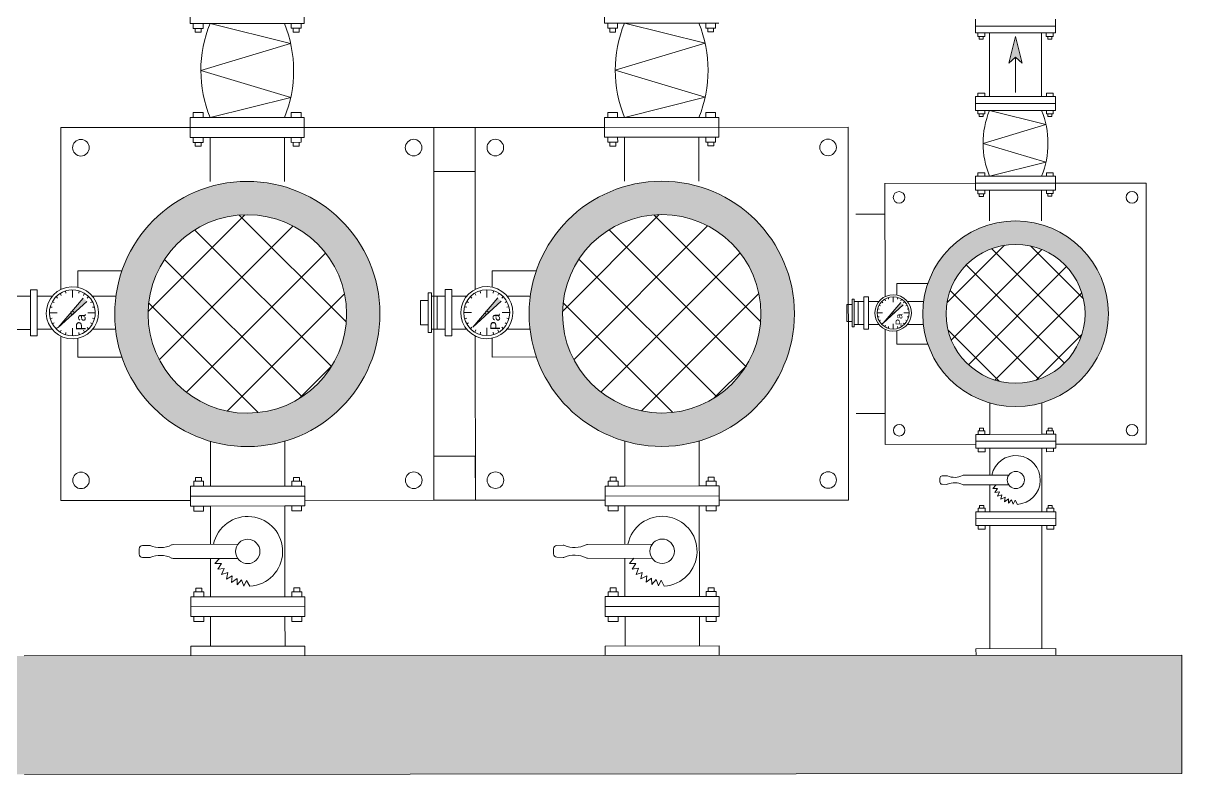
# Model space of a CAD drawing. Extents: x -6531732 to 89637, y -8915 to 32458.
# Drawn here: x -6530555 to -6528931, y -8123 to -7069 of the extents above; entities that cross this region are included whole.
import ezdxf

# ---------------------------------------------------------------- set-up
doc = ezdxf.new("R2010")
doc.units = 0
doc.layers.add('SAN-MC-TEXT', color=7, linetype='Continuous')
doc.layers.add('SAN-MC-VALVE', color=7, linetype='Continuous', lineweight=5)
doc.styles.get("Standard").update_dxf_attribs({"font": 'arial.ttf'})

# ---------------------------------------------------------------- blocks, each defined once
blk = doc.blocks.new('SP-Hidranti')
h = blk.add_hatch(color=1)
h.dxf.hatch_style = 1
h.set_gradient(color1=(255, 0, 0), one_color=1, tint=1)
h.paths.add_polyline_path([(16150.63, -3943995.09), (16050.77, -3943995.1), (16051.83, -3945594.01), (16151.68, -3945598.91)])
h = blk.add_hatch(color=114)
h.dxf.hatch_style = 1
h.set_gradient(color1=(0, 153, 76), one_color=1, tint=1)
edge = h.paths.add_edge_path()
edge.add_ellipse((15762.98, -3944433.4), major_axis=(-111.77, 0.34), ratio=1, start_angle=0, end_angle=360, ccw=False)
edge = h.paths.add_edge_path(flags=16)
edge.add_ellipse((15762.98, -3944433.4), major_axis=(-83.63, 0.09), ratio=1, start_angle=0, end_angle=360, ccw=False)
edge = h.paths.add_edge_path()
edge.add_ellipse((15763.13, -3944782.67), major_axis=(-111.77, -0.26), ratio=1, start_angle=0, end_angle=360, ccw=False)
edge = h.paths.add_edge_path(flags=16)
edge.add_ellipse((15763.13, -3944782.67), major_axis=(-83.63, 0.12), ratio=1, start_angle=0, end_angle=360, ccw=False)
edge = h.paths.add_edge_path()
edge.add_ellipse((15762.96, -3944135.2), major_axis=(-78.24, 0.24), ratio=1, start_angle=0, end_angle=360, ccw=False)
edge = h.paths.add_edge_path(flags=16)
edge.add_ellipse((15762.96, -3944135.2), major_axis=(-58.54, 0.06), ratio=1, start_angle=0, end_angle=360, ccw=False)
at = {"layer": 'SAN-MC-VALVE'}
h = blk.add_hatch(dxfattribs=at)
h.set_pattern_fill('ANSI37', color=256, scale=11.2, angle=90.00377, style=0)
h.set_pattern_definition([(225.02368, (25732.419, -3927065.959), (17.571948, -17.55743), []), (315.02368, (25732.419, -3927065.959), (17.55743, 17.571948), [])])
edge = h.paths.add_edge_path()
edge.add_ellipse((15762.96, -3944135.2), major_axis=(-58.54, -0.43), ratio=1, start_angle=269.62607, end_angle=449.62607, ccw=False)
edge.add_ellipse((15762.96, -3944135.2), major_axis=(-58.54, -0.48), ratio=1, start_angle=89.57771, end_angle=269.57771, ccw=False)
for color, points in [(256, [(15551.77, -3944140.95), (15546.68, -3944135.27), (15551.77, -3944129.6), (15529.13, -3944135.28)]), (1, [(15770.9, -3944246.74), (15755.5, -3944229.9), (15753.55, -3944232)]), (1, [(15774.32, -3944592.75), (15752.32, -3944568.69), (15749.53, -3944571.69)]), (1, [(15774.46, -3944942.03), (15752.47, -3944917.97), (15749.68, -3944920.96)])]:
    blk.add_hatch(color=color, dxfattribs=at).paths.add_polyline_path(points)
h = blk.add_hatch(dxfattribs=at)
h.set_pattern_fill('ANSI37', color=256, scale=16, angle=90.00377, style=0)
h.set_pattern_definition([(225.02368, (30005.062, -3920048.776), (25.102783, -25.082045), []), (315.02368, (30005.062, -3920048.776), (25.082045, 25.102783), [])])
edge = h.paths.add_edge_path()
edge.add_ellipse((15762.98, -3944433.4), major_axis=(-83.63, -0.61), ratio=1, start_angle=269.62607, end_angle=449.62607, ccw=False)
edge.add_ellipse((15762.98, -3944433.4), major_axis=(-83.63, -0.68), ratio=1, start_angle=89.57771, end_angle=269.57771, ccw=False)
h = blk.add_hatch(dxfattribs=at)
h.set_pattern_fill('ANSI37', color=256, scale=16, angle=90.00377, style=0)
h.set_pattern_definition([(225.02368, (30005.207, -3920398.048), (25.102783, -25.082045), []), (315.02368, (30005.207, -3920398.048), (25.082045, 25.102783), [])])
edge = h.paths.add_edge_path()
edge.add_ellipse((15763.13, -3944782.67), major_axis=(-83.63, 0.46), ratio=1, start_angle=-89.63879, end_angle=90.36121, ccw=False)
edge.add_ellipse((15763.13, -3944782.67), major_axis=(-83.63, 0.28), ratio=1, start_angle=90.23785, end_angle=270.23785, ccw=False)
for p, q in [((16150.63, -3943995.09), (16050.77, -3943995.1)), ((16050.77, -3943995.1), (16051.47, -3944970.69)), ((16151.32, -3944970.58), (16150.63, -3943995.09)), ((15872.94, -3944025.13), (15652.9, -3944025.22)), ((15652.93, -3944101.58), (15652.9, -3944025.22)), ((15872.94, -3944025.13), (15872.97, -3944101.35)), ((15514.51, -3944101.63), (15520.36, -3944101.63)), ((15526.21, -3944101.63), (15520.36, -3944101.63)), ((15520.36, -3944101.63), (15520.39, -3944168.94)), ((15520.36, -3944101.63), (15520.39, -3944168.94)), ((15526.22, -3944113.33), (15526.21, -3944101.63)), ((15526.21, -3944103.45), (15529.14, -3944103.45)), ((15529.14, -3944103.45), (15529.14, -3944109.3)), ((15529.14, -3944104.62), (15531.39, -3944104.62)), ((15531.39, -3944104.62), (15531.39, -3944108.13)), ((15579.75, -3944103.43), (15576.83, -3944103.43)), ((15576.83, -3944103.43), (15576.83, -3944109.29)), ((15579.75, -3944101.61), (15585.61, -3944101.6)), ((15579.76, -3944113.31), (15579.75, -3944101.61)), ((15585.61, -3944101.6), (15585.63, -3944168.91)), ((15591.46, -3944101.6), (15585.61, -3944101.6)), ((15585.61, -3944101.6), (15585.63, -3944168.91)), ((15591.46, -3944113.31), (15591.46, -3944101.6)), ((15591.46, -3944103.43), (15594.39, -3944103.43)), ((15594.39, -3944103.43), (15594.39, -3944109.28)), ((15594.39, -3944104.6), (15596.64, -3944104.6)), ((15594.39, -3944108.11), (15596.64, -3944108.11)), ((15596.64, -3944104.6), (15596.64, -3944106.35)), ((15596.64, -3944108.11), (15596.64, -3944106.35)), ((15647.04, -3944103.4), (15644.11, -3944103.4)), ((15644.11, -3944103.4), (15644.12, -3944109.26)), ((15647.04, -3944113.28), (15647.04, -3944101.58)), ((15647.04, -3944101.58), (15652.89, -3944101.58)), ((15658.74, -3944101.57), (15652.89, -3944101.58)), ((15652.89, -3944101.58), (15652.92, -3944168.88)), ((15652.89, -3944101.58), (15652.92, -3944168.88)), ((15658.75, -3944113.28), (15658.74, -3944101.57)), ((15658.74, -3944103.4), (15661.67, -3944103.4)), ((15661.67, -3944103.4), (15661.67, -3944109.25)), ((15661.67, -3944104.57), (15663.92, -3944104.57)), ((15661.67, -3944108.08), (15663.93, -3944108.08)), ((15663.92, -3944104.57), (15663.92, -3944106.32)), ((15663.93, -3944108.08), (15663.92, -3944106.32)), ((15861.64, -3944104.36), (15859.39, -3944104.36)), ((15859.39, -3944104.36), (15859.39, -3944107.87)), ((15861.65, -3944107.87), (15859.39, -3944107.87)), ((15864.57, -3944103.18), (15861.64, -3944103.19)), ((15861.64, -3944103.19), (15861.65, -3944109.04)), ((15864.57, -3944101.36), (15870.42, -3944101.35)), ((15864.58, -3944113.06), (15864.57, -3944101.36)), ((15876.27, -3944101.34), (15870.42, -3944101.35)), ((15870.42, -3944101.35), (15870.49, -3944168.66)), ((15870.42, -3944101.35), (15870.49, -3944168.66)), ((15876.28, -3944113.05), (15876.27, -3944101.34)), ((15876.27, -3944103.17), (15879.2, -3944103.17)), ((15879.2, -3944103.17), (15879.21, -3944109.02)), ((15926.89, -3944104.28), (15924.64, -3944104.29)), ((15924.64, -3944104.29), (15924.64, -3944107.8)), ((15926.89, -3944107.79), (15924.64, -3944107.8)), ((15929.81, -3944103.11), (15926.89, -3944103.11)), ((15926.89, -3944103.11), (15926.89, -3944108.97)), ((15929.81, -3944101.29), (15935.67, -3944101.28)), ((15929.83, -3944112.99), (15929.81, -3944101.29)), ((15941.52, -3944101.27), (15935.67, -3944101.28)), ((15935.67, -3944101.28), (15935.74, -3944168.59)), ((15935.67, -3944101.28), (15935.74, -3944168.59)), ((15941.53, -3944112.98), (15941.52, -3944101.27)), ((15941.52, -3944103.1), (15944.45, -3944103.09)), ((15944.45, -3944103.09), (15944.45, -3944108.95)), ((16050.85, -3944101.25), (16045.24, -3944101.26)), ((16045.24, -3944101.26), (16045.31, -3944168.57)), ((15529.14, -3944109.3), (15526.22, -3944109.31)), ((15579.76, -3944113.31), (15526.22, -3944113.33)), ((15526.24, -3944157.23), (15526.22, -3944113.33)), ((15529.14, -3944108.13), (15531.39, -3944108.13)), ((15576.83, -3944109.29), (15579.76, -3944109.28)), ((15579.78, -3944157.21), (15579.76, -3944113.31)), ((15594.39, -3944109.28), (15591.46, -3944109.28)), ((15591.48, -3944157.2), (15591.46, -3944113.31)), ((15603.29, -3944109.63), (15591.48, -3944157.2)), ((15619.27, -3944162.61), (15603.29, -3944109.63)), ((15635.21, -3944109.62), (15619.27, -3944162.61)), ((15647.06, -3944157.18), (15635.21, -3944109.62)), ((15644.12, -3944109.26), (15647.04, -3944109.26)), ((15647.06, -3944157.18), (15647.04, -3944113.28)), ((15661.67, -3944109.25), (15658.75, -3944109.25)), ((15684.72, -3944113.27), (15658.75, -3944113.28)), ((15658.77, -3944157.18), (15658.75, -3944113.28)), ((15838.01, -3944113.1), (15864.58, -3944113.06)), ((15861.65, -3944109.04), (15864.57, -3944109.04)), ((15864.63, -3944156.96), (15864.58, -3944113.06)), ((15879.21, -3944109.02), (15876.28, -3944109.02)), ((15876.28, -3944113.05), (15929.83, -3944112.99)), ((15876.33, -3944156.95), (15876.28, -3944113.05)), ((15926.89, -3944108.97), (15929.82, -3944108.96)), ((15929.87, -3944156.89), (15929.83, -3944112.99)), ((15944.45, -3944108.95), (15941.53, -3944108.95)), ((16045.25, -3944112.96), (15941.53, -3944112.98)), ((15941.58, -3944156.87), (15941.53, -3944112.98)), ((15529.13, -3944135.28), (15551.77, -3944129.6)), ((15529.13, -3944135.28), (15551.77, -3944140.95)), ((15551.77, -3944129.6), (15546.68, -3944135.27)), ((15576.32, -3944135.26), (15546.68, -3944135.27)), ((15551.77, -3944140.95), (15546.68, -3944135.27)), ((15919.82, -3944138.57), (15923.57, -3944137.16)), ((15920.19, -3944135.59), (15923.65, -3944133.72)), ((15923.57, -3944137.16), (15920.19, -3944135.59)), ((15898.89, -3944140.83), (15899.08, -3944179.03)), ((15907.28, -3944140.82), (15907.17, -3944179.03)), ((15916.8, -3944150.35), (15915.57, -3944146.68)), ((15915.57, -3944146.68), (15919.39, -3944147.57)), ((15919.39, -3944147.57), (15917.58, -3944144.08)), ((15917.58, -3944144.08), (15921.38, -3944144.45)), ((15919.04, -3944141.18), (15922.75, -3944141.13)), ((15921.38, -3944144.45), (15919.04, -3944141.18)), ((15922.75, -3944141.13), (15919.82, -3944138.57)), ((15876.33, -3944156.95), (15898.97, -3944156.92)), ((15876.33, -3944156.95), (15876.35, -3944168.65)), ((15907.23, -3944156.91), (15929.87, -3944156.89)), ((15910.28, -3944154.28), (15907.25, -3944151.58)), ((15910.28, -3944154.28), (15910.28, -3944150.51)), ((15910.28, -3944150.51), (15913.61, -3944152.69)), ((15913.61, -3944152.69), (15913.15, -3944148.82)), ((15913.15, -3944148.82), (15916.8, -3944150.35)), ((15929.87, -3944156.89), (15929.89, -3944168.59)), ((16045.3, -3944156.86), (15941.58, -3944156.87)), ((15941.58, -3944156.87), (15941.59, -3944168.58)), ((15579.78, -3944157.21), (15526.24, -3944157.23)), ((15526.24, -3944157.23), (15526.24, -3944168.94)), ((15529.16, -3944161.26), (15526.24, -3944161.26)), ((15529.17, -3944167.11), (15529.16, -3944161.26)), ((15529.16, -3944162.43), (15531.42, -3944162.43)), ((15529.17, -3944165.94), (15531.42, -3944165.94)), ((15531.42, -3944162.43), (15531.42, -3944165.94)), ((15576.85, -3944167.09), (15576.85, -3944161.24)), ((15576.85, -3944161.24), (15579.78, -3944161.24)), ((15579.78, -3944157.21), (15579.78, -3944168.91)), ((15591.48, -3944157.2), (15591.49, -3944168.91)), ((15594.41, -3944161.23), (15591.48, -3944161.23)), ((15594.41, -3944167.08), (15594.41, -3944161.23)), ((15594.41, -3944162.4), (15596.66, -3944162.4)), ((15594.41, -3944165.91), (15596.67, -3944165.91)), ((15596.66, -3944162.4), (15596.66, -3944164.16)), ((15596.67, -3944165.91), (15596.66, -3944164.16)), ((15644.14, -3944167.06), (15644.14, -3944161.21)), ((15644.14, -3944161.21), (15647.06, -3944161.21)), ((15647.06, -3944157.18), (15647.07, -3944168.89)), ((15684.74, -3944157.17), (15658.77, -3944157.18)), ((15658.77, -3944157.18), (15658.77, -3944168.88)), ((15661.7, -3944161.2), (15658.77, -3944161.2)), ((15661.7, -3944167.06), (15661.7, -3944161.2)), ((15661.7, -3944162.38), (15663.95, -3944162.37)), ((15661.7, -3944165.89), (15663.95, -3944165.88)), ((15663.95, -3944162.37), (15663.95, -3944164.13)), ((15663.95, -3944165.88), (15663.95, -3944164.13)), ((15838.06, -3944157), (15864.63, -3944156.96)), ((15861.71, -3944162.16), (15859.45, -3944162.17)), ((15859.45, -3944162.17), (15859.46, -3944165.68)), ((15861.71, -3944165.67), (15859.46, -3944165.68)), ((15861.71, -3944166.84), (15861.71, -3944160.99)), ((15861.71, -3944160.99), (15864.63, -3944160.99)), ((15864.63, -3944156.96), (15864.64, -3944168.67)), ((15879.26, -3944160.97), (15876.34, -3944160.98)), ((15879.27, -3944166.83), (15879.26, -3944160.97)), ((15926.95, -3944162.09), (15924.7, -3944162.09)), ((15924.7, -3944162.09), (15924.71, -3944165.6)), ((15926.96, -3944165.6), (15924.71, -3944165.6)), ((15926.96, -3944166.77), (15926.95, -3944160.92)), ((15926.95, -3944160.92), (15929.88, -3944160.92)), ((15944.51, -3944160.9), (15941.58, -3944160.9)), ((15944.52, -3944166.75), (15944.51, -3944160.9)), ((15514.53, -3944168.94), (15520.39, -3944168.94)), ((15526.24, -3944168.94), (15520.39, -3944168.94)), ((15526.24, -3944167.11), (15529.17, -3944167.11)), ((15579.78, -3944167.09), (15576.85, -3944167.09)), ((15579.78, -3944168.91), (15585.63, -3944168.91)), ((15591.49, -3944168.91), (15585.63, -3944168.91)), ((15591.49, -3944167.09), (15594.41, -3944167.08)), ((15647.07, -3944167.06), (15644.14, -3944167.06)), ((15647.07, -3944168.89), (15652.92, -3944168.88)), ((15652.99, -3944245.26), (15652.92, -3944168.88)), ((15658.77, -3944168.88), (15652.92, -3944168.88)), ((15658.77, -3944167.06), (15661.7, -3944167.06)), ((15864.64, -3944166.84), (15861.71, -3944166.84)), ((15864.64, -3944168.67), (15870.49, -3944168.66)), ((15876.35, -3944168.65), (15870.49, -3944168.66)), ((15872.99, -3944168.66), (15873.03, -3944245.17)), ((15876.34, -3944166.83), (15879.27, -3944166.83)), ((15929.89, -3944166.77), (15926.96, -3944166.77)), ((15929.89, -3944168.59), (15935.74, -3944168.59)), ((15941.59, -3944168.58), (15935.74, -3944168.59)), ((15941.59, -3944166.76), (15944.52, -3944166.75)), ((16050.92, -3944168.56), (16045.31, -3944168.57)), ((15899.54, -3944193.42), (15899.66, -3944197.11)), ((15906.75, -3944193.4), (15906.64, -3944197.1)), ((15901.61, -3944198.99), (15903.15, -3944198.99)), ((15904.69, -3944198.99), (15903.15, -3944198.99)), ((15737.55, -3944235.25), (15737.54, -3944209.19)), ((15752.53, -3944226.5), (15752.53, -3944212.73)), ((15772.01, -3944226.49), (15772.01, -3944212.91)), ((15788.45, -3944209.17), (15788.46, -3944235.23)), ((15758.85, -3944225.29), (15759.02, -3944226.53)), ((15762.25, -3944224.85), (15762.26, -3944229.36)), ((15765.66, -3944225.29), (15765.49, -3944226.52)), ((15749.33, -3944234.4), (15750.71, -3944234.6)), ((15750.75, -3944231.28), (15752.03, -3944231.86)), ((15752.69, -3944228.82), (15753.65, -3944229.63)), ((15755.72, -3944226.54), (15756.23, -3944227.64)), ((15768.79, -3944226.54), (15768.28, -3944227.64)), ((15771.82, -3944228.81), (15770.86, -3944229.62)), ((15773.77, -3944231.27), (15772.48, -3944231.85)), ((15775.19, -3944234.39), (15773.81, -3944234.59)), ((15747.22, -3944235.24), (15737.55, -3944235.25)), ((15748.77, -3944238.41), (15753.26, -3944238.4)), ((15749.33, -3944242.41), (15750.71, -3944242.21)), ((15775.78, -3944238.39), (15771.3, -3944238.4)), ((15775.19, -3944242.4), (15773.81, -3944242.2)), ((15788.46, -3944235.23), (15777.33, -3944235.23)), ((15750.75, -3944245.53), (15752.04, -3944244.95)), ((15752.54, -3944250.31), (15752.55, -3944259.12)), ((15752.7, -3944247.99), (15753.66, -3944247.18)), ((15755.73, -3944250.26), (15756.24, -3944249.17)), ((15758.86, -3944251.51), (15759.03, -3944250.28)), ((15762.27, -3944251.95), (15762.26, -3944247.44)), ((15765.67, -3944251.51), (15765.5, -3944250.27)), ((15768.8, -3944250.26), (15768.29, -3944249.16)), ((15771.83, -3944247.98), (15770.87, -3944247.17)), ((15772.02, -3944250.31), (15772.03, -3944259.11)), ((15773.77, -3944245.52), (15772.49, -3944244.94)), ((15775.94, -3944259.11), (15748.63, -3944259.12)), ((15748.64, -3944263.03), (15748.63, -3944259.12)), ((15775.94, -3944263.02), (15748.64, -3944263.03)), ((15752.55, -3944271.12), (15752.55, -3944263.03)), ((15772.03, -3944263.02), (15772.03, -3944271.11)), ((15775.94, -3944259.11), (15775.94, -3944263.02)), ((15773.99, -3944271.11), (15750.59, -3944271.12)), ((15750.6, -3944273.07), (15750.59, -3944271.12)), ((15773.99, -3944273.06), (15750.6, -3944273.07)), ((15772.03, -3944267.77), (15752.55, -3944267.78)), ((15755.16, -3944273.07), (15755.17, -3944277.54)), ((15769.42, -3944273.07), (15769.42, -3944277.53)), ((15773.99, -3944271.11), (15773.99, -3944273.06)), ((15920.09, -3944276.16), (15605.75, -3944276.29)), ((15605.79, -3944385.37), (15605.75, -3944276.29)), ((15755.17, -3944277.54), (15762.29, -3944277.53)), ((15769.42, -3944277.53), (15762.29, -3944277.53)), ((15920.09, -3944276.16), (15920.14, -3944385.05)), ((15517.98, -3944402.13), (15517.98, -3944385.41)), ((15517.98, -3944388.02), (15522.16, -3944388.01)), ((15522.16, -3944388.01), (15522.16, -3944396.38)), ((15522.16, -3944389.69), (15525.38, -3944389.69)), ((15525.38, -3944389.69), (15525.38, -3944392.19)), ((15597.38, -3944387.98), (15593.2, -3944387.98)), ((15593.2, -3944387.98), (15593.2, -3944396.35)), ((15597.38, -3944385.38), (15605.74, -3944385.37)), ((15597.38, -3944402.1), (15597.38, -3944385.38)), ((15614.1, -3944385.37), (15605.74, -3944385.37)), ((15605.74, -3944385.37), (15605.78, -3944481.53)), ((15605.74, -3944385.37), (15605.78, -3944481.53)), ((15614.11, -3944402.09), (15614.1, -3944385.37)), ((15614.1, -3944387.98), (15618.28, -3944387.97)), ((15618.28, -3944387.97), (15618.28, -3944396.34)), ((15618.28, -3944389.65), (15621.5, -3944389.65)), ((15621.5, -3944389.65), (15621.5, -3944392.15)), ((15903.95, -3944389.35), (15900.74, -3944389.35)), ((15900.74, -3944389.35), (15900.74, -3944394.36)), ((15908.13, -3944387.67), (15903.95, -3944387.67)), ((15903.95, -3944387.67), (15903.96, -3944396.03)), ((15908.13, -3944385.06), (15916.49, -3944385.05)), ((15908.15, -3944401.78), (15908.13, -3944385.06)), ((15924.85, -3944385.04), (15916.49, -3944385.05)), ((15916.49, -3944385.05), (15916.6, -3944481.21)), ((15916.49, -3944385.05), (15916.6, -3944481.21)), ((15924.87, -3944401.76), (15924.85, -3944385.04)), ((15924.85, -3944387.65), (15929.04, -3944387.64)), ((15929.04, -3944387.64), (15929.04, -3944396)), ((15997.16, -3944389.24), (15993.95, -3944389.25)), ((15993.95, -3944389.25), (15993.95, -3944394.26)), ((16001.34, -3944387.56), (15997.16, -3944387.57)), ((15997.16, -3944387.57), (15997.17, -3944395.93)), ((16001.34, -3944384.96), (16009.7, -3944384.95)), ((16001.36, -3944401.68), (16001.34, -3944384.96)), ((16018.06, -3944384.94), (16009.7, -3944384.95)), ((16009.7, -3944384.95), (16009.81, -3944481.1)), ((16009.7, -3944384.95), (16009.81, -3944481.1)), ((16018.08, -3944401.66), (16018.06, -3944384.94)), ((16018.06, -3944387.54), (16022.25, -3944387.54)), ((16022.25, -3944387.54), (16022.25, -3944395.9)), ((16051.04, -3944384.91), (16043.03, -3944384.92)), ((16043.03, -3944384.92), (16043.13, -3944481.08)), ((15522.16, -3944396.38), (15517.98, -3944396.38)), ((15534.88, -3944396.88), (15518.01, -3944464.84)), ((15522.16, -3944394.7), (15525.38, -3944394.7)), ((15525.38, -3944394.7), (15525.38, -3944392.19)), ((15557.71, -3944472.56), (15534.88, -3944396.88)), ((15580.48, -3944396.86), (15557.71, -3944472.56)), ((15597.41, -3944464.81), (15580.48, -3944396.86)), ((15593.2, -3944396.35), (15597.38, -3944396.34)), ((15618.28, -3944396.34), (15614.1, -3944396.34)), ((15618.28, -3944394.66), (15621.5, -3944394.66)), ((15621.5, -3944394.66), (15621.5, -3944392.15)), ((15903.96, -3944394.36), (15900.74, -3944394.36)), ((15903.96, -3944396.03), (15908.14, -3944396.03)), ((15929.04, -3944396), (15924.86, -3944396.01)), ((15997.17, -3944394.26), (15993.95, -3944394.26)), ((15997.17, -3944395.93), (16001.35, -3944395.92)), ((16022.25, -3944395.9), (16018.07, -3944395.91)), ((15518.01, -3944464.84), (15517.98, -3944402.13)), ((15597.41, -3944464.81), (15597.38, -3944402.1)), ((15651.21, -3944402.08), (15614.11, -3944402.09)), ((15614.13, -3944464.8), (15614.11, -3944402.09)), ((15870.2, -3944401.84), (15908.15, -3944401.78)), ((15908.22, -3944464.49), (15908.15, -3944401.78)), ((15924.87, -3944401.76), (16001.36, -3944401.68)), ((15924.94, -3944464.47), (15924.87, -3944401.76)), ((16001.43, -3944464.39), (16001.36, -3944401.68)), ((16043.05, -3944401.63), (16018.08, -3944401.66)), ((16018.15, -3944464.37), (16018.08, -3944401.66)), ((15987.07, -3944438.22), (15992.43, -3944436.21)), ((15991.24, -3944441.88), (15987.07, -3944438.22)), ((15987.6, -3944433.96), (15992.54, -3944431.29)), ((15992.43, -3944436.21), (15987.6, -3944433.96)), ((15957.17, -3944441.45), (15957.44, -3944496.01)), ((15969.14, -3944441.43), (15969, -3944496.02)), ((15982.75, -3944455.05), (15981, -3944449.81)), ((15981, -3944449.81), (15986.45, -3944451.08)), ((15986.45, -3944451.08), (15983.86, -3944446.09)), ((15983.86, -3944446.09), (15989.29, -3944446.62)), ((15985.95, -3944441.95), (15991.24, -3944441.88)), ((15989.29, -3944446.62), (15985.95, -3944441.95)), ((15973.44, -3944460.66), (15969.1, -3944456.8)), ((15973.44, -3944460.66), (15973.43, -3944455.27)), ((15973.43, -3944455.27), (15978.19, -3944458.39)), ((15978.19, -3944458.39), (15977.53, -3944452.87)), ((15977.53, -3944452.87), (15982.75, -3944455.05)), ((15518.01, -3944464.84), (15518.02, -3944481.56)), ((15597.41, -3944464.81), (15597.42, -3944481.53)), ((15651.24, -3944464.79), (15614.13, -3944464.8)), ((15614.13, -3944464.8), (15614.14, -3944481.52)), ((15870.27, -3944464.55), (15908.22, -3944464.49)), ((15908.22, -3944464.49), (15908.24, -3944481.22)), ((15924.94, -3944464.47), (15957.28, -3944464.44)), ((15924.94, -3944464.47), (15924.96, -3944481.2)), ((15969.08, -3944464.43), (16001.43, -3944464.39)), ((16001.43, -3944464.39), (16001.45, -3944481.11)), ((16043.11, -3944464.34), (16018.15, -3944464.37)), ((16018.15, -3944464.37), (16018.17, -3944481.09)), ((15522.19, -3944470.59), (15518.01, -3944470.6)), ((15518.02, -3944478.96), (15522.2, -3944478.96)), ((15522.2, -3944478.96), (15522.19, -3944470.59)), ((15522.19, -3944472.27), (15525.41, -3944472.27)), ((15522.2, -3944477.28), (15525.41, -3944477.28)), ((15525.41, -3944472.27), (15525.41, -3944474.77)), ((15525.41, -3944477.28), (15525.41, -3944474.77)), ((15593.23, -3944470.57), (15597.41, -3944470.56)), ((15593.23, -3944478.93), (15593.23, -3944470.57)), ((15597.41, -3944478.92), (15593.23, -3944478.93)), ((15618.31, -3944470.55), (15614.13, -3944470.56)), ((15614.14, -3944478.92), (15618.32, -3944478.92)), ((15618.32, -3944478.92), (15618.31, -3944470.55)), ((15618.32, -3944472.23), (15621.53, -3944472.23)), ((15618.32, -3944477.24), (15621.53, -3944477.24)), ((15621.53, -3944472.23), (15621.53, -3944474.73)), ((15621.53, -3944477.24), (15621.53, -3944474.73)), ((15904.04, -3944471.93), (15900.83, -3944471.93)), ((15900.83, -3944471.93), (15900.83, -3944476.94)), ((15904.05, -3944476.94), (15900.83, -3944476.94)), ((15904.05, -3944478.61), (15904.04, -3944470.25)), ((15904.04, -3944470.25), (15908.22, -3944470.25)), ((15908.23, -3944478.61), (15904.05, -3944478.61)), ((15929.13, -3944470.22), (15924.95, -3944470.23)), ((15924.96, -3944478.59), (15929.14, -3944478.59)), ((15929.14, -3944478.59), (15929.13, -3944470.22)), ((15997.25, -3944471.82), (15994.04, -3944471.83)), ((15994.04, -3944471.83), (15994.04, -3944476.84)), ((15997.26, -3944476.84), (15994.04, -3944476.84)), ((15997.25, -3944470.15), (16001.43, -3944470.14)), ((15997.26, -3944478.51), (15997.25, -3944470.15)), ((16001.44, -3944478.51), (15997.26, -3944478.51)), ((16022.34, -3944470.12), (16018.16, -3944470.13)), ((16018.17, -3944478.49), (16022.35, -3944478.48)), ((16022.35, -3944478.48), (16022.34, -3944470.12)), ((15518.02, -3944481.56), (15509.66, -3944481.57)), ((15597.42, -3944481.53), (15605.78, -3944481.53)), ((15614.14, -3944481.52), (15605.78, -3944481.53)), ((15605.87, -3944590.64), (15605.78, -3944481.53)), ((15908.24, -3944481.22), (15916.6, -3944481.21)), ((15924.96, -3944481.2), (15916.6, -3944481.21)), ((15920.17, -3944481.2), (15920.22, -3944590.51)), ((16001.45, -3944481.11), (16009.81, -3944481.1)), ((16018.17, -3944481.09), (16009.81, -3944481.1)), ((16051.15, -3944481.07), (16043.13, -3944481.08)), ((15958.09, -3944516.57), (15958.26, -3944521.84)), ((15968.39, -3944516.55), (15968.23, -3944521.83)), ((15961.05, -3944524.54), (15963.25, -3944524.54)), ((15965.45, -3944524.54), (15963.25, -3944524.54)), ((15726.68, -3944576.33), (15726.67, -3944539.1)), ((15748.08, -3944563.83), (15748.07, -3944544.17)), ((15775.91, -3944563.82), (15775.9, -3944544.42)), ((15799.39, -3944539.07), (15799.4, -3944576.3)), ((15752.63, -3944563.9), (15753.37, -3944565.46)), ((15757.11, -3944562.11), (15757.35, -3944563.87)), ((15761.97, -3944561.48), (15761.97, -3944567.93)), ((15766.83, -3944562.1), (15766.59, -3944563.87)), ((15771.31, -3944563.89), (15770.58, -3944565.46)), ((15740.49, -3944576.32), (15726.68, -3944576.33)), ((15743.51, -3944575.13), (15745.48, -3944575.4)), ((15745.53, -3944570.66), (15747.37, -3944571.49)), ((15748.31, -3944567.15), (15749.68, -3944568.31)), ((15775.64, -3944567.14), (15774.27, -3944568.3)), ((15778.42, -3944570.65), (15776.58, -3944571.48)), ((15780.45, -3944575.11), (15778.48, -3944575.39)), ((15799.4, -3944576.3), (15783.51, -3944576.31)), ((15742.71, -3944580.84), (15749.12, -3944580.84)), ((15743.51, -3944586.56), (15745.48, -3944586.28)), ((15781.3, -3944580.83), (15774.89, -3944580.83)), ((15780.45, -3944586.54), (15778.48, -3944586.27)), ((15745.54, -3944591.02), (15747.38, -3944590.19)), ((15748.32, -3944594.53), (15749.69, -3944593.38)), ((15752.65, -3944597.78), (15753.38, -3944596.21)), ((15761.99, -3944600.19), (15761.98, -3944593.75)), ((15771.32, -3944597.78), (15770.59, -3944596.21)), ((15775.65, -3944594.52), (15774.28, -3944593.37)), ((15778.42, -3944591.01), (15776.59, -3944590.18)), ((15748.1, -3944597.85), (15748.1, -3944610.43)), ((15757.12, -3944599.57), (15757.36, -3944597.8)), ((15766.85, -3944599.56), (15766.61, -3944597.8)), ((15775.92, -3944597.84), (15775.93, -3944610.42)), ((15781.52, -3944610.42), (15742.51, -3944610.43)), ((15742.51, -3944616.02), (15742.51, -3944610.43)), ((15781.52, -3944610.42), (15781.52, -3944616)), ((15920.23, -3944625.44), (15605.89, -3944625.57)), ((15605.94, -3944734.64), (15605.89, -3944625.57)), ((15781.52, -3944616), (15742.51, -3944616.02)), ((15748.11, -3944627.57), (15748.1, -3944616.02)), ((15775.93, -3944622.79), (15748.11, -3944622.8)), ((15775.93, -3944616.01), (15775.94, -3944627.56)), ((15920.23, -3944625.44), (15920.29, -3944734.32)), ((15778.73, -3944627.56), (15745.31, -3944627.57)), ((15745.31, -3944630.37), (15745.31, -3944627.57)), ((15778.73, -3944630.36), (15745.31, -3944630.37)), ((15751.84, -3944630.37), (15751.84, -3944636.74)), ((15772.21, -3944630.36), (15772.21, -3944636.73)), ((15778.73, -3944627.56), (15778.73, -3944630.36)), ((15751.84, -3944636.74), (15762.03, -3944636.74)), ((15772.21, -3944636.73), (15762.03, -3944636.74)), ((15518.12, -3944734.68), (15509.76, -3944734.68)), ((15518.13, -3944751.4), (15518.12, -3944734.68)), ((15518.12, -3944737.29), (15522.3, -3944737.29)), ((15522.3, -3944737.29), (15522.31, -3944745.65)), ((15522.3, -3944738.96), (15525.52, -3944738.96)), ((15525.52, -3944738.96), (15525.52, -3944741.47)), ((15525.52, -3944743.97), (15525.52, -3944741.47)), ((15597.52, -3944737.25), (15593.34, -3944737.26)), ((15593.34, -3944737.26), (15593.34, -3944745.62)), ((15597.52, -3944734.65), (15605.88, -3944734.64)), ((15597.53, -3944751.37), (15597.52, -3944734.65)), ((15614.24, -3944734.64), (15605.88, -3944734.64)), ((15605.88, -3944734.64), (15605.92, -3944830.8)), ((15605.88, -3944734.64), (15605.92, -3944830.8)), ((15614.25, -3944751.36), (15614.24, -3944734.64)), ((15614.24, -3944737.25), (15618.42, -3944737.25)), ((15618.42, -3944737.25), (15618.43, -3944745.61)), ((15618.43, -3944738.92), (15621.64, -3944738.92)), ((15621.64, -3944738.92), (15621.64, -3944741.43)), ((15621.64, -3944743.93), (15621.64, -3944741.43)), ((15904.1, -3944738.62), (15900.88, -3944738.62)), ((15900.88, -3944738.62), (15900.89, -3944743.63)), ((15908.28, -3944736.94), (15904.1, -3944736.94)), ((15904.1, -3944736.94), (15904.11, -3944745.3)), ((15908.27, -3944734.33), (15916.63, -3944734.32)), ((15908.29, -3944751.06), (15908.27, -3944734.33)), ((15925, -3944734.31), (15916.63, -3944734.32)), ((15916.63, -3944734.32), (15916.74, -3944830.48)), ((15916.63, -3944734.32), (15916.74, -3944830.48)), ((15925.01, -3944751.04), (15925, -3944734.31)), ((15925, -3944736.92), (15929.18, -3944736.92)), ((15929.18, -3944736.92), (15929.19, -3944745.28)), ((15997.31, -3944738.51), (15994.09, -3944738.52)), ((15994.09, -3944738.52), (15994.1, -3944743.53)), ((16001.49, -3944736.84), (15997.31, -3944736.84)), ((15997.31, -3944736.84), (15997.31, -3944745.2)), ((16001.48, -3944734.23), (16009.84, -3944734.22)), ((16001.5, -3944750.95), (16001.48, -3944734.23)), ((16018.21, -3944734.21), (16009.84, -3944734.22)), ((16009.84, -3944734.22), (16009.95, -3944830.37)), ((16009.84, -3944734.22), (16009.95, -3944830.37)), ((16018.22, -3944750.93), (16018.21, -3944734.21)), ((16018.21, -3944736.82), (16022.39, -3944736.81)), ((16022.39, -3944736.81), (16022.4, -3944745.17)), ((16051.19, -3944734.19), (16043.17, -3944734.19)), ((16043.17, -3944734.19), (16043.28, -3944830.35)), ((15522.31, -3944745.65), (15518.13, -3944745.65)), ((15518.16, -3944814.11), (15518.13, -3944751.4)), ((15535.03, -3944746.15), (15518.16, -3944814.11)), ((15522.31, -3944743.97), (15525.52, -3944743.97)), ((15557.86, -3944821.83), (15535.03, -3944746.15)), ((15580.63, -3944746.13), (15557.86, -3944821.83)), ((15597.55, -3944814.08), (15580.63, -3944746.13)), ((15593.34, -3944745.62), (15597.52, -3944745.62)), ((15597.55, -3944814.08), (15597.53, -3944751.37)), ((15618.43, -3944745.61), (15614.25, -3944745.61)), ((15651.36, -3944751.35), (15614.25, -3944751.36)), ((15614.28, -3944814.07), (15614.25, -3944751.36)), ((15618.43, -3944743.93), (15621.64, -3944743.93)), ((15870.34, -3944751.11), (15908.29, -3944751.06)), ((15904.1, -3944743.63), (15900.89, -3944743.63)), ((15904.11, -3944745.3), (15908.29, -3944745.3)), ((15908.36, -3944813.76), (15908.29, -3944751.06)), ((15929.19, -3944745.28), (15925.01, -3944745.28)), ((15925.01, -3944751.04), (16001.5, -3944750.95)), ((15925.08, -3944813.75), (15925.01, -3944751.04)), ((15997.31, -3944743.53), (15994.1, -3944743.53)), ((15997.31, -3944745.2), (16001.5, -3944745.2)), ((16001.57, -3944813.66), (16001.5, -3944750.95)), ((16022.4, -3944745.17), (16018.22, -3944745.18)), ((16043.19, -3944750.91), (16018.22, -3944750.93)), ((16018.29, -3944813.64), (16018.22, -3944750.93)), ((15987.74, -3944783.23), (15992.68, -3944780.56)), ((15957.32, -3944790.72), (15957.58, -3944845.29)), ((15969.29, -3944790.7), (15969.14, -3944845.29)), ((15986.09, -3944791.22), (15991.39, -3944791.16)), ((15989.44, -3944795.89), (15986.09, -3944791.22)), ((15987.21, -3944787.49), (15992.57, -3944785.48)), ((15991.39, -3944791.16), (15987.21, -3944787.49)), ((15992.57, -3944785.48), (15987.74, -3944783.23)), ((15982.89, -3944804.32), (15981.14, -3944799.08)), ((15981.14, -3944799.08), (15986.59, -3944800.35)), ((15986.59, -3944800.35), (15984.01, -3944795.36)), ((15984.01, -3944795.36), (15989.44, -3944795.89)), ((15973.58, -3944809.94), (15969.25, -3944806.08)), ((15973.58, -3944809.94), (15973.58, -3944804.55)), ((15973.58, -3944804.55), (15978.34, -3944807.66)), ((15978.34, -3944807.66), (15977.68, -3944802.14)), ((15977.68, -3944802.14), (15982.89, -3944804.32)), ((15518.16, -3944814.11), (15518.16, -3944830.84)), ((15522.34, -3944819.87), (15518.16, -3944819.87)), ((15522.34, -3944828.23), (15522.34, -3944819.87)), ((15593.38, -3944828.2), (15593.37, -3944819.84)), ((15593.37, -3944819.84), (15597.56, -3944819.84)), ((15597.55, -3944814.08), (15597.56, -3944830.8)), ((15651.38, -3944814.06), (15614.28, -3944814.07)), ((15614.28, -3944814.07), (15614.28, -3944830.8)), ((15618.46, -3944819.83), (15614.28, -3944819.83)), ((15618.46, -3944828.19), (15618.46, -3944819.83)), ((15870.41, -3944813.82), (15908.36, -3944813.76)), ((15904.2, -3944827.89), (15904.19, -3944819.52)), ((15904.19, -3944819.52), (15908.37, -3944819.52)), ((15908.36, -3944813.76), (15908.38, -3944830.49)), ((15925.08, -3944813.75), (15957.43, -3944813.71)), ((15925.08, -3944813.75), (15925.1, -3944830.47)), ((15929.27, -3944819.5), (15925.09, -3944819.5)), ((15929.28, -3944827.86), (15929.27, -3944819.5)), ((15969.23, -3944813.7), (16001.57, -3944813.66)), ((15997.41, -3944827.78), (15997.4, -3944819.42)), ((15997.4, -3944819.42), (16001.58, -3944819.42)), ((16001.57, -3944813.66), (16001.59, -3944830.38)), ((16043.26, -3944813.62), (16018.29, -3944813.64)), ((16018.29, -3944813.64), (16018.31, -3944830.37)), ((16022.48, -3944819.39), (16018.3, -3944819.4)), ((16022.49, -3944827.75), (16022.48, -3944819.39)), ((15518.16, -3944828.23), (15522.34, -3944828.23)), ((15522.34, -3944821.54), (15525.56, -3944821.54)), ((15522.34, -3944826.55), (15525.56, -3944826.55)), ((15525.56, -3944821.54), (15525.56, -3944824.05)), ((15525.56, -3944826.55), (15525.56, -3944824.05)), ((15597.56, -3944828.2), (15593.38, -3944828.2)), ((15614.28, -3944828.19), (15618.46, -3944828.19)), ((15618.46, -3944821.5), (15621.68, -3944821.5)), ((15618.46, -3944826.51), (15621.68, -3944826.51)), ((15621.68, -3944821.5), (15621.68, -3944824.01)), ((15621.68, -3944826.51), (15621.68, -3944824.01)), ((15904.19, -3944821.2), (15900.97, -3944821.2)), ((15900.97, -3944821.2), (15900.98, -3944826.22)), ((15904.19, -3944826.21), (15900.98, -3944826.22)), ((15908.38, -3944827.88), (15904.2, -3944827.89)), ((15908.38, -3944830.49), (15916.74, -3944830.48)), ((15925.1, -3944830.47), (15916.74, -3944830.48)), ((15920.31, -3944830.47), (15920.36, -3944939.78)), ((15925.1, -3944827.86), (15929.28, -3944827.86)), ((15997.4, -3944821.09), (15994.18, -3944821.1)), ((15994.18, -3944821.1), (15994.19, -3944826.11)), ((15997.4, -3944826.11), (15994.19, -3944826.11)), ((16001.59, -3944827.78), (15997.41, -3944827.78)), ((16001.59, -3944830.38), (16009.95, -3944830.37)), ((16018.31, -3944830.37), (16009.95, -3944830.37)), ((16018.31, -3944827.76), (16022.49, -3944827.75)), ((16051.29, -3944830.34), (16043.28, -3944830.35)), ((15518.16, -3944830.84), (15509.8, -3944830.84)), ((15597.56, -3944830.8), (15605.92, -3944830.8)), ((15606.02, -3944939.91), (15605.92, -3944830.8)), ((15614.28, -3944830.8), (15605.92, -3944830.8)), ((15958.24, -3944865.85), (15958.41, -3944871.12)), ((15968.54, -3944865.82), (15968.38, -3944871.11)), ((15961.2, -3944873.81), (15963.39, -3944873.81)), ((15961.2, -3944873.81), (15963.39, -3944873.81)), ((15965.59, -3944873.81), (15963.4, -3944873.81)), ((15965.59, -3944873.81), (15963.4, -3944873.81)), ((15726.83, -3944925.6), (15726.81, -3944888.38)), ((15799.53, -3944888.35), (15799.55, -3944925.57)), ((15748.23, -3944913.1), (15748.22, -3944893.44)), ((15776.05, -3944913.09), (15776.05, -3944893.69)), ((15748.45, -3944916.43), (15749.82, -3944917.58)), ((15752.78, -3944913.17), (15753.51, -3944914.74)), ((15757.25, -3944911.38), (15757.49, -3944913.14)), ((15762.12, -3944910.75), (15762.12, -3944917.2)), ((15766.98, -3944911.37), (15766.74, -3944913.14)), ((15771.45, -3944913.16), (15770.72, -3944914.73)), ((15775.78, -3944916.41), (15774.42, -3944917.57)), ((15740.64, -3944925.6), (15726.83, -3944925.6)), ((15743.65, -3944924.4), (15745.62, -3944924.67)), ((15745.68, -3944919.93), (15747.52, -3944920.76)), ((15778.56, -3944919.92), (15776.72, -3944920.75)), ((15780.59, -3944924.38), (15778.62, -3944924.66)), ((15799.55, -3944925.57), (15783.65, -3944925.58)), ((15742.85, -3944930.12), (15749.26, -3944930.11)), ((15743.65, -3944935.83), (15745.63, -3944935.56)), ((15781.44, -3944930.1), (15775.03, -3944930.1)), ((15780.6, -3944935.82), (15778.62, -3944935.54)), ((15745.69, -3944940.29), (15747.52, -3944939.46)), ((15748.24, -3944947.13), (15748.24, -3944959.7)), ((15748.46, -3944943.8), (15749.83, -3944942.65)), ((15752.79, -3944947.06), (15753.53, -3944945.49)), ((15757.27, -3944948.84), (15757.51, -3944947.08)), ((15762.13, -3944949.47), (15762.13, -3944943.02)), ((15766.99, -3944948.84), (15766.75, -3944947.07)), ((15771.47, -3944947.05), (15770.73, -3944945.48)), ((15775.79, -3944943.79), (15774.43, -3944942.64)), ((15776.07, -3944947.11), (15776.07, -3944959.69)), ((15778.57, -3944940.28), (15776.73, -3944939.45)), ((15781.66, -3944959.69), (15742.66, -3944959.7)), ((15742.66, -3944965.29), (15742.66, -3944959.7)), ((15781.66, -3944965.28), (15742.66, -3944965.29)), ((15748.25, -3944976.85), (15748.25, -3944965.29)), ((15776.08, -3944965.28), (15776.08, -3944976.83)), ((15781.66, -3944959.69), (15781.66, -3944965.28))]:
    blk.add_line(p, q, dxfattribs=at)
at = {"layer": 'SAN-MC-VALVE', "color": 1}
for p, q in [((15770.9, -3944246.74), (15753.55, -3944232)), ((15755.5, -3944229.9), (15770.9, -3944246.74)), ((15774.32, -3944592.75), (15749.53, -3944571.69)), ((15752.32, -3944568.69), (15774.32, -3944592.75)), ((15752.47, -3944917.97), (15774.46, -3944942.03)), ((15774.46, -3944942.03), (15749.68, -3944920.96))]:
    blk.add_line(p, q, dxfattribs=at)
at = {"layer": 'SAN-MC-VALVE', "ltscale": 0.004}
for p, q in [((15652.97, -3944245.34), (15679.04, -3944245.31)), ((15748.49, -3944245.22), (15652.99, -3944245.26)), ((15679.07, -3944269.76), (15679.04, -3944245.31)), ((15873.03, -3944245.17), (15776.07, -3944245.21)), ((15873.03, -3944245.17), (15846.96, -3944245.18)), ((15846.97, -3944269.63), (15846.96, -3944245.18)), ((15605.85, -3944590.75), (15643.09, -3944590.71)), ((15605.85, -3944590.75), (15605.89, -3944625.67)), ((15742.3, -3944590.58), (15605.87, -3944590.64)), ((15643.13, -3944625.63), (15643.09, -3944590.71)), ((15920.22, -3944590.51), (15781.71, -3944590.57)), ((15920.22, -3944590.51), (15882.98, -3944590.52)), ((15882.99, -3944625.45), (15882.98, -3944590.52)), ((15920.22, -3944590.51), (15920.23, -3944625.44)), ((15742.45, -3944939.85), (15606.02, -3944939.91)), ((15742.45, -3944939.85), (15606.02, -3944939.91)), ((15920.36, -3944939.78), (15781.85, -3944939.84)), ((15920.36, -3944939.78), (15781.85, -3944939.84))]:
    blk.add_line(p, q, dxfattribs=at)
at = {"layer": 'SAN-MC-VALVE', "extrusion": (0, 0, -1)}
for centre, major_axis, start_param, end_param in [((15664.78, -3944037.09), (-3.46, -3.46), 2.355499440612917, 8.638684747792503), ((15861.07, -3944037.01), (-3.46, -3.46), 2.355499440612586, 8.638684747792173), ((15762.96, -3944135.2), (-78.24, 0.24), 1.56701, 7.850195), ((15762.96, -3944135.2), (-58.54, 0.06), 1.568964338765703, 7.852149645945289), ((15619.28, -3944181.92), (-74.03, 0.04), 1.185071, 1.954652), ((15903.08, -3944134.97), (-5.09, 5.09), 0.784703, 7.067888), ((15619.24, -3944088.57), (-74.03, 0.09), 4.325944, 5.095525), ((15901.03, -3944179.02), (-1.38, -1.38), 0.33166, 0.780544), ((15885.3, -3944186.69), (-11, 11), 1.902456, 2.746637), ((15920.98, -3944186.65), (-11, 11), -1.177254, -0.334381), ((15905.22, -3944179.02), (-1.38, 1.38), 2.358964, 2.807212), ((15901.49, -3944193.35), (-1.38, 1.38), -0.817878, -0.394956), ((15904.8, -3944193.34), (-1.38, 1.38), 1.964339, 2.38659), ((15901.61, -3944197.04), (-1.38, 1.38), 3.925948, 5.465307), ((15904.69, -3944197.04), (-1.38, -1.38), 3.957386, 5.496745), ((15762.28, -3944238.4), (-15.38, 0.35), 1.547052242352827, 7.830237549532413), ((15762.28, -3944238.4), (-13.55, 0.06), 1.565878, 7.849063), ((15664.86, -3944233.38), (-3.46, -3.46), 2.355499440604137, 8.638684747783724), ((15861.15, -3944233.3), (-3.46, -3.46), 2.355499440604137, 8.638684747783724), ((15762.28, -3944238.4), (-0.691, -0.692), 0.785051, 3.926643), ((15762.28, -3944238.4), (-0.691, -0.692), 3.926643, 7.068236), ((15622.72, -3944293.25), (-4.94, -4.94), 2.355499440612917, 8.638684747792503), ((15903.13, -3944293.14), (-4.94, -4.94), 2.355499440612586, 8.638684747792173), ((15762.98, -3944433.4), (-111.77, 0.34), 1.56701, 7.850195), ((15762.98, -3944433.4), (-83.63, 0.09), 1.568964338765703, 7.852149645945289), ((15557.72, -3944500.14), (-105.76, 0.06), 1.185071, 1.954652), ((15963.15, -3944433.08), (-7.27, 7.27), 0.784703, 7.067888), ((15557.67, -3944366.8), (-105.76, 0.13), 4.325944, 5.095525), ((15960.23, -3944496), (-1.97, -1.97), 0.33166, 0.780544), ((15937.75, -3944506.97), (-15.72, 15.71), 1.902456, 2.746637), ((15988.72, -3944506.91), (-15.72, 15.71), -1.177254, -0.334381), ((15966.21, -3944496.01), (-1.97, 1.97), 2.358964, 2.807212), ((15960.88, -3944516.48), (-1.97, 1.97), -0.817878, -0.394956), ((15965.61, -3944516.46), (-1.97, 1.97), 1.964339, 2.38659), ((15961.05, -3944521.75), (-1.97, 1.97), 3.925948, 5.465307), ((15965.45, -3944521.75), (-1.97, -1.97), 3.957386, 5.496745), ((15622.83, -3944573.67), (-4.94, -4.94), 2.355499440604137, 8.638684747783724), ((15762, -3944580.84), (-21.97, 0.51), 1.547052242352827, 7.830237549532413), ((15762, -3944580.84), (-19.36, 0.08), 1.565878, 7.849063), ((15903.25, -3944573.55), (-4.94, -4.94), 2.355499440604137, 8.638684747783724), ((15762, -3944580.84), (-0.988, -0.988), 0.785051, 3.926643), ((15762, -3944580.84), (-0.988, -0.988), 3.926643, 7.068236), ((15903.28, -3944642.41), (-4.94, -4.94), 2.355499440612917, 8.638684747792503), ((15622.86, -3944642.52), (-4.94, -4.94), 2.355499440610545, 8.638684747790132), ((15763.13, -3944782.67), (-111.77, -0.26), 1.57240027217759, 7.855585579357177), ((15763.13, -3944782.67), (-83.63, 0.12), 1.56865, 7.851835), ((15557.87, -3944849.41), (-105.76, -0.72), 1.19239, 1.961972), ((15963.29, -3944782.35), (-7.27, -7.27), 2.355499440613631, 8.638684747793217), ((15557.81, -3944716.07), (-105.76, -0.71), 4.333945, 5.103526), ((15960.37, -3944845.27), (-1.97, -1.97), 0.33166, 0.780544), ((15937.89, -3944856.24), (-15.71, -15.72), 3.473253, 4.317433), ((15988.87, -3944856.18), (-15.71, -15.72), 0.393543, 1.236415), ((15966.35, -3944845.28), (-1.97, -1.97), 3.92976, 4.378008), ((15961.02, -3944865.76), (-1.97, -1.97), 0.752918, 1.175841), ((15965.75, -3944865.73), (-1.97, 1.97), 1.964339, 2.38659), ((15961.19, -3944871.03), (-1.97, -1.97), 5.496745, 7.036103), ((15965.59, -3944871.02), (-1.97, 1.97), 2.38659, 3.925948), ((15762.15, -3944930.11), (-21.97, -0.6), 1.597378389368265, 7.880563696547851), ((15622.98, -3944922.94), (-4.94, -4.94), 2.355499440612917, 8.638684747792503), ((15762.15, -3944930.11), (-19.33, -1.02), 1.622536328684941, 7.905721635864527), ((15903.39, -3944922.82), (-4.94, -4.94), 2.355499440610545, 8.638684747790132), ((15762.15, -3944930.11), (-0.988, 0.988), -0.785746, 2.355847), ((15762.15, -3944930.11), (-0.988, -0.988), 3.926643, 7.068236)]:
    blk.add_ellipse(centre, major_axis=major_axis, ratio=1, start_param=start_param, end_param=end_param, dxfattribs=at)
at = {"layer": 'SAN-MC-VALVE', "ltscale": 0.004, "extrusion": (0, 0, -1)}
for centre, major_axis, start_param, end_param in [((15903.08, -3944134.97), (-20.61, 0.14), -1.376656, 3.074116), ((15963.15, -3944433.08), (-29.44, 0.2), -1.376656, 3.074116), ((15963.29, -3944782.35), (-29.44, 0.25), -1.378313, 3.072459)]:
    blk.add_ellipse(centre, major_axis=major_axis, ratio=1, start_param=start_param, end_param=end_param, dxfattribs=at)
at = {"layer": 'SAN-MC-VALVE'}
for height, p in [(5.678, (15772.62, -3944230.59)), (8.112, (15776.79, -3944569.68)), (8.112, (15776.93, -3944918.95))]:
    blk.add_text('Pa', height=height, rotation=180.02368, dxfattribs=at).set_placement(p)

msp = doc.modelspace()

# ---------------------------------------------------------------- block references
at = {"layer": 'SAN-MC-TEXT', "xscale": 1.663576609838194, "yscale": 1.663576609838194, "zscale": 1.663576609838194, "rotation": 270}
msp.add_blockref('SP-Hidranti', (32207.1, 18746.8), dxfattribs=at)

doc.saveas('drawing.dxf')
